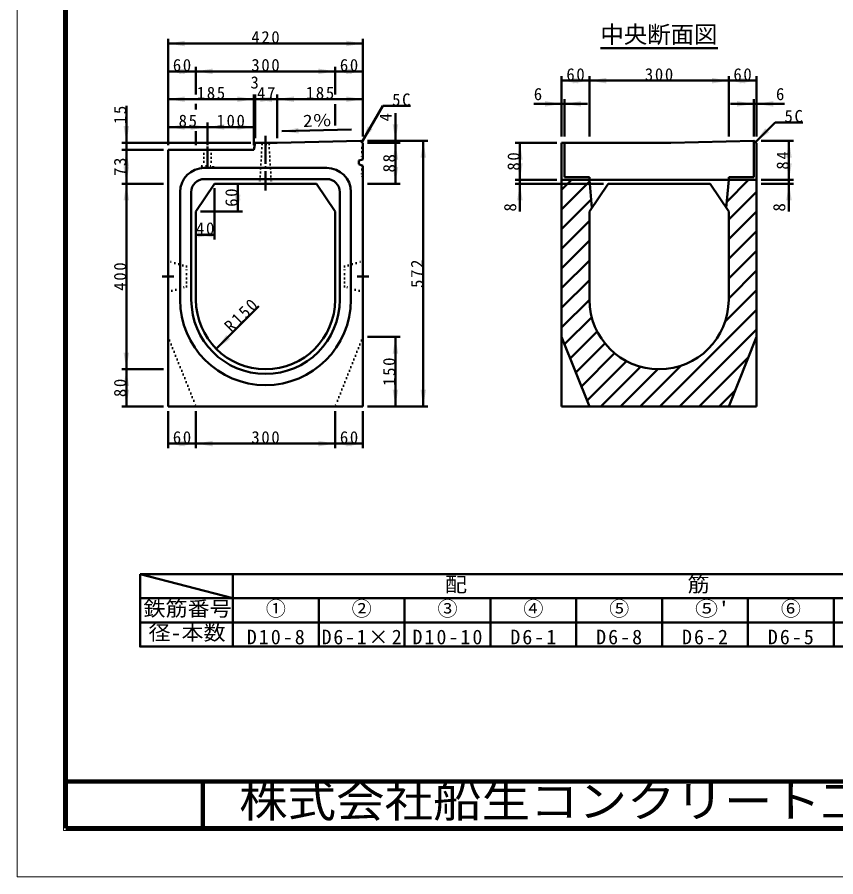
# Model space of a CAD drawing. Units: millimetres, scale not verified. Extents: x -2102 to 2102, y -1485 to 1485.
# Drawn here: x -2102 to -338, y -1485 to 367 of the extents above; entities that cross this region are included whole.
import ezdxf
from ezdxf.enums import TextEntityAlignment as Align

# ---------------------------------------------------------------- set-up
doc = ezdxf.new("R2010")
doc.units = ezdxf.units.MM
doc.header["$LTSCALE"] = 5
doc.linetypes.add('DOTTED', pattern=[1.75, 0.25, -1.5])
doc.linetypes.add('LONG_DASHED_DOTTED', pattern=[15.25, 12, -1.5, 0.25, -1.5])
doc.layers.add('0-0_V-nasSTD', color=7, linetype='Continuous', lineweight=35)
doc.layers.add('0-1_0', color=7, linetype='Continuous', lineweight=50)
doc.styles.add('ＭＳ ゴシック', font='')
doc.styles.get('ＭＳ ゴシック').set_extended_font_data('MS Gothic')

msp = doc.modelspace()

# ---------------------------------------------------------------- linework, layer by layer
at = {"layer": '0-0_V-nasSTD', "lineweight": 100}
for p, q in [((-1997.5, 1380), (-1997.5, -1380)), ((-1702.5, -1280), (-1702.5, -1380)), ((-1997.5, -1380), (1997.5, -1380))]:
    msp.add_line(p, q, dxfattribs=at)
at = {"layer": '0-0_V-nasSTD', "lineweight": 50}
for p, q in [((-1417.24, 179.995), (-1417.24, 133.995)), ((-907.971, 16.394), (-929.043, -4.678)), ((-868.761, 13.177), (-929.043, -47.104)), ((-869.527, 16.394), (-868.997, 15.864)), ((-526.133, 16.394), (-573.157, -30.63)), ((-509.043, -8.942), (-569.043, -68.942)), ((-865.348, -25.836), (-929.043, -89.531)), ((-509.043, -51.368), (-569.043, -111.368)), ((-869.043, -71.957), (-929.043, -131.957)), ((-569.043, -153.795), (-509.043, -93.795)), ((-869.043, -114.384), (-929.043, -174.384)), ((-569.043, -196.221), (-509.043, -136.221)), ((-869.043, -156.81), (-929.043, -216.81)), ((-569.043, -238.648), (-509.043, -178.648)), ((-869.043, -199.236), (-929.043, -259.236)), ((-576.607, -288.638), (-509.043, -221.074)), ((-869.043, -241.663), (-929.043, -301.663)), ((-717.148, -471.606), (-509.043, -263.501)), ((-864.234, -279.281), (-922.619, -337.665)), ((-852.538, -310.01), (-910.497, -367.97)), ((-674.722, -471.606), (-509.043, -305.927)), ((-835.834, -335.733), (-898.375, -398.275)), ((-814.766, -357.092), (-886.254, -428.579)), ((-632.295, -471.606), (-526.875, -366.185)), ((-874.132, -458.884), (-789.354, -374.106)), ((-844.427, -471.606), (-759.006, -386.184)), ((-759.574, -471.606), (-672.01, -384.041)), ((-802.001, -471.606), (-721.972, -391.577)), ((-589.869, -471.606), (-555.159, -436.896)), ((-1837.5, -833), (-1637.5, -885)), ((-1452.5, -833), (-1637.5, -833)), ((-1267.5, -833), (-1452.5, -833)), ((-1082.5, -833), (-1267.5, -833)), ((-897.5, -833), (-1082.5, -833)), ((-712.5, -833), (-897.5, -833)), ((-527.5, -833), (-712.5, -833)), ((-342.5, -833), (-527.5, -833)), ((-157.5, -833), (-342.5, -833)), ((-1837.5, -885), (-1837.5, -937)), ((-1637.5, -885), (-1452.5, -885)), ((-1452.5, -885), (-1267.5, -885)), ((-1267.5, -885), (-1082.5, -885)), ((-1082.5, -885), (-897.5, -885)), ((-712.5, -885), (-527.5, -885)), ((-527.5, -937), (-527.5, -885)), ((-527.5, -885), (-342.5, -885)), ((-342.5, -885), (-157.5, -885)), ((-527.5, -989), (-527.5, -937)), ((-342.5, -937), (-157.5, -937))]:
    msp.add_line(p, q, dxfattribs=at)
at = {"layer": '0-0_V-nasSTD', "lineweight": 18}
for points in [[(-2102.5, -1485), (-2102.5, 1485), (2102.5, 1485), (2102.5, -1485)], [(-2002.5, -1385), (-2002.5, 1385), (2002.5, 1385), (2002.5, -1385)]]:
    msp.add_lwpolyline(points, close=True, dxfattribs=at)
at = {"layer": '0-0_V-nasSTD', "lineweight": 50}
for points in [[(-1837.5, -833), (-1837.5, -885), (-1672.5, -885)], [(-1637.5, -885), (-1637.5, -833), (-1837.5, -833)], [(-1637.5, -937), (-1637.5, -885), (-1837.5, -885)], [(-1637.5, -885), (-1637.5, -937), (-1452.5, -937), (-1452.5, -885), (-1452.5, -937), (-1267.5, -937), (-1267.5, -885), (-1267.5, -937), (-1082.5, -937), (-1082.5, -885), (-1082.5, -937), (-897.5, -937)], [(-897.5, -937), (-712.5, -937), (-712.5, -885), (-897.5, -885)], [(-897.5, -989), (-897.5, -937), (-897.5, -885)], [(-712.5, -937), (-712.5, -885), (-712.5, -937)], [(-712.5, -937), (-527.5, -937), (-527.5, -885)], [(-527.5, -937), (-527.5, -885), (-527.5, -937)], [(-527.5, -937), (-342.5, -937), (-342.5, -885)], [(-342.5, -937), (-342.5, -885), (-342.5, -937)], [(-1637.5, -937), (-1637.5, -989), (-1452.5, -989), (-1452.5, -937), (-1452.5, -989), (-1267.5, -989), (-1267.5, -937), (-1267.5, -989), (-1082.5, -989), (-1082.5, -937), (-1082.5, -989), (-897.5, -989)], [(-897.5, -989), (-712.5, -989), (-712.5, -937)], [(-712.5, -989), (-712.5, -937), (-712.5, -989)], [(-712.5, -989), (-527.5, -989), (-527.5, -937)], [(-527.5, -989), (-527.5, -937), (-527.5, -989)], [(-527.5, -989), (-342.5, -989), (-342.5, -937)], [(-342.5, -989), (-342.5, -937), (-342.5, -989)], [(-342.5, -989), (-157.5, -989), (-157.5, -937)]]:
    msp.add_lwpolyline(points, dxfattribs=at)
msp.add_lwpolyline([(-1837.5, -937), (-1837.5, -989), (-1637.5, -989), (-1637.5, -937)], close=True, dxfattribs=at)
at = {"layer": '0-0_V-nasSTD'}
for points in [[(-1777.24, 310.394), (-1741.24, 304.394), (-1741.24, 316.394)], [(-1393.24, 304.394), (-1393.24, 316.394), (-1357.24, 310.394)], [(-1777.24, 250.394), (-1741.24, 244.394), (-1741.24, 256.394)], [(-1753.24, 244.394), (-1753.24, 256.394), (-1717.24, 250.394)], [(-1717.24, 250.394), (-1681.24, 244.394), (-1681.24, 256.394)], [(-1453.24, 244.394), (-1453.24, 256.394), (-1417.24, 250.394)], [(-1417.24, 250.394), (-1381.24, 244.394), (-1381.24, 256.394)], [(-1393.24, 244.394), (-1393.24, 256.394), (-1357.24, 250.394)], [(-929.043, 230.394), (-893.043, 224.394), (-893.043, 236.394)], [(-905.043, 224.394), (-905.043, 236.394), (-869.043, 230.394)], [(-869.043, 230.394), (-833.043, 224.394), (-833.043, 236.394)], [(-605.043, 224.394), (-605.043, 236.394), (-569.043, 230.394)], [(-569.043, 230.394), (-533.043, 224.394), (-533.043, 236.394)], [(-545.043, 224.394), (-545.043, 236.394), (-509.043, 230.394)], [(-1777.24, 190.394), (-1741.24, 184.394), (-1741.24, 196.394)], [(-1628.24, 184.394), (-1628.24, 196.394), (-1592.24, 190.394)], [(-1589.24, 190.394), (-1553.24, 184.394), (-1553.24, 196.394)], [(-1578.24, 184.394), (-1578.24, 196.394), (-1542.24, 190.394)], [(-1542.24, 190.394), (-1506.24, 184.394), (-1506.24, 196.394)], [(-1393.24, 184.394), (-1393.24, 196.394), (-1357.24, 190.394)], [(-965.043, 174.394), (-965.043, 186.394), (-929.043, 180.394)], [(-923.043, 180.394), (-887.043, 174.394), (-887.043, 186.394)], [(-551.043, 174.394), (-551.043, 186.394), (-515.043, 180.394)], [(-509.043, 180.394), (-473.043, 174.394), (-473.043, 186.394)], [(-1873.24, 132.394), (-1867.24, 96.394), (-1861.24, 132.394)], [(-1777.24, 130.394), (-1741.24, 124.394), (-1741.24, 136.394)], [(-1728.24, 124.394), (-1728.24, 136.394), (-1692.24, 130.394)], [(-1692.24, 130.394), (-1656.24, 124.394), (-1656.24, 136.394)], [(-1628.24, 124.394), (-1628.24, 136.394), (-1592.24, 130.394)], [(-1359.74, 97.894), (-1346.936, 132.071), (-1336.543, 126.071)], [(-1293.24, 136.394), (-1287.24, 100.394), (-1281.24, 136.394)], [(-1532.211, 121.713), (-1496.349, 128.49), (-1496.09, 116.493)], [(-511.543, 97.894), (-490.33, 127.593), (-481.844, 119.108)], [(-1293.24, 60.394), (-1287.24, 96.394), (-1281.24, 60.394)], [(-1233.24, 64.394), (-1227.24, 100.394), (-1221.24, 64.394)], [(-1025.043, 60.394), (-1019.043, 96.394), (-1013.043, 60.394)], [(-445.043, 64.394), (-439.043, 100.394), (-433.043, 64.394)], [(-1873.24, 45.394), (-1867.24, 81.394), (-1861.24, 45.394)], [(-1873.24, 44.394), (-1867.24, 8.394), (-1861.24, 44.394)], [(-1293.24, 44.394), (-1287.24, 8.394), (-1281.24, 44.394)], [(-1025.043, 52.394), (-1019.043, 16.394), (-1013.043, 52.394)], [(-445.043, 52.394), (-439.043, 16.394), (-433.043, 52.394)], [(-1873.24, -27.606), (-1867.24, 8.394), (-1861.24, -27.606)], [(-1633.24, -27.606), (-1627.24, 8.394), (-1621.24, -27.606)], [(-1025.043, -27.606), (-1019.043, 8.394), (-1013.043, -27.606)], [(-445.043, -27.606), (-439.043, 8.394), (-433.043, -27.606)], [(-1633.24, -15.606), (-1627.24, -51.606), (-1621.24, -15.606)], [(-1717.24, -101.606), (-1681.24, -107.606), (-1681.24, -95.606)], [(-1713.24, -107.606), (-1713.24, -95.606), (-1677.24, -101.606)], [(-1673.306, -347.672), (-1652.092, -317.973), (-1643.607, -326.458)], [(-1293.24, -357.606), (-1287.24, -321.606), (-1281.24, -357.606)], [(-1873.24, -355.606), (-1867.24, -391.606), (-1861.24, -355.606)], [(-1873.24, -427.606), (-1867.24, -391.606), (-1861.24, -427.606)], [(-1873.24, -435.606), (-1867.24, -471.606), (-1861.24, -435.606)], [(-1293.24, -435.606), (-1287.24, -471.606), (-1281.24, -435.606)], [(-1233.24, -435.606), (-1227.24, -471.606), (-1221.24, -435.606)], [(-1777.24, -551.606), (-1741.24, -557.606), (-1741.24, -545.606)], [(-1753.24, -557.606), (-1753.24, -545.606), (-1717.24, -551.606)], [(-1717.24, -551.606), (-1681.24, -557.606), (-1681.24, -545.606)], [(-1453.24, -557.606), (-1453.24, -545.606), (-1417.24, -551.606)], [(-1417.24, -551.606), (-1381.24, -557.606), (-1381.24, -545.606)], [(-1393.24, -557.606), (-1393.24, -545.606), (-1357.24, -551.606)]]:
    msp.add_solid(points, dxfattribs=at)
at = {"layer": '0-1_0'}
for p, q in [((-1777.24, 91.394), (-1777.24, 320.394)), ((-1357.24, 110.394), (-1357.24, 320.394)), ((-1777.24, 310.394), (-1357.24, 310.394)), ((-845.446, 300.394), (-592.64, 300.394)), ((-1717.24, 200.394), (-1717.24, 260.394)), ((-1417.24, 200.394), (-1417.24, 260.394)), ((-929.043, 110.394), (-929.043, 240.394)), ((-869.043, 230.394), (-929.043, 230.394)), ((-869.043, 110.394), (-869.043, 240.394)), ((-569.043, 110.394), (-569.043, 240.394)), ((-509.043, 110.394), (-509.043, 240.394)), ((-1592.24, 91.394), (-1592.24, 200.394)), ((-1589.24, 106.394), (-1589.24, 200.394)), ((-1589.24, 190.394), (-1542.24, 190.394)), ((-1542.24, 106.394), (-1542.24, 200.394)), ((-1542.24, 190.394), (-1357.24, 190.394)), ((-923.043, 110.394), (-923.043, 190.394)), ((-515.043, 110.394), (-515.043, 190.394)), ((-1867.24, 176.394), (-1867.24, 96.394)), ((-1717.24, 180.394), (-1717.24, 168.394)), ((-1314.74, 175.837), (-1359.74, 97.894)), ((-1314.74, 175.837), (-1254.74, 175.837)), ((-989.043, 180.394), (-929.043, 180.394)), ((-929.043, 180.394), (-923.043, 180.394)), ((-873.043, 180.394), (-923.043, 180.394)), ((-565.043, 180.394), (-515.043, 180.394)), ((-515.043, 180.394), (-509.043, 180.394)), ((-449.043, 180.394), (-509.043, 180.394)), ((-1287.24, 160.394), (-1287.24, 100.394)), ((-1692.24, 91.394), (-1692.24, 140.394)), ((-469.117, 140.321), (-511.543, 97.894)), ((-469.117, 140.321), (-409.117, 140.321)), ((-1717.24, 121.394), (-1717.24, 91.394)), ((-1532.211, 121.713), (-1382.246, 124.956)), ((-1599.24, 96.394), (-1877.24, 96.394)), ((-1867.24, 81.394), (-1867.24, 96.394)), ((-1589.24, 96.394), (-1592.24, 81.394)), ((-1589.24, 96.394), (-1542.24, 96.394)), ((-1357.24, 95.394), (-1357.24, 60.409)), ((-1347.24, 100.394), (-1217.24, 100.394)), ((-1347.24, 96.394), (-1277.24, 96.394)), ((-1287.24, 96.394), (-1287.24, 100.394)), ((-1287.24, 8.394), (-1287.24, 96.394)), ((-1227.24, -471.606), (-1227.24, 100.394)), ((-939.043, 96.394), (-1029.043, 96.394)), ((-1019.043, 16.394), (-1019.043, 96.394)), ((-694.043, 96.394), (-929.043, 96.394)), ((-929.043, 96.394), (-929.043, 16.394)), ((-923.043, 22.394), (-923.043, 96.394)), ((-515.043, 22.394), (-515.043, 100.394)), ((-514.043, 100.394), (-509.043, 95.394)), ((-509.043, 95.394), (-509.043, 16.394)), ((-499.043, 100.394), (-429.043, 100.394)), ((-439.043, 16.394), (-439.043, 100.394)), ((-1787.24, 81.394), (-1877.24, 81.394)), ((-1867.24, 8.394), (-1867.24, 81.394)), ((-1777.24, -471.606), (-1777.24, 81.394)), ((-1777.24, 81.394), (-1592.24, 81.394)), ((-1366.24, 58.394), (-1357.24, 60.409)), ((-1366.24, 50.394), (-1366.24, 58.394)), ((-1435.24, 42.394), (-1699.24, 42.394)), ((-1366.24, 50.394), (-1357.24, 47.036)), ((-1357.24, -471.606), (-1357.24, 47.036)), ((-869.043, 22.394), (-923.043, 22.394)), ((-569.043, 22.394), (-515.043, 22.394)), ((-1787.24, 8.394), (-1877.24, 8.394)), ((-1677.24, 8.394), (-1717.24, -51.606)), ((-1435.24, 18.394), (-1699.24, 18.394)), ((-1677.24, 8.394), (-1457.24, 8.394)), ((-1627.24, -51.606), (-1627.24, 8.394)), ((-1457.24, 8.394), (-1417.24, -51.606)), ((-1347.24, 8.394), (-1277.24, 8.394)), ((-939.043, 16.394), (-1029.043, 16.394)), ((-839.043, 8.394), (-1029.043, 8.394)), ((-1019.043, 8.394), (-1019.043, 16.394)), ((-1019.043, -51.606), (-1019.043, 8.394)), ((-929.043, -471.606), (-929.043, 16.394)), ((-869.043, 16.394), (-863.784, -43.717)), ((-569.043, 16.394), (-869.043, 16.394)), ((-829.043, 8.394), (-869.043, -51.606)), ((-829.043, 8.394), (-609.043, 8.394)), ((-609.043, 8.394), (-569.043, -51.606)), ((-569.043, 16.394), (-574.302, -43.717)), ((-509.043, -471.606), (-509.043, 16.394)), ((-499.043, 16.394), (-429.043, 16.394)), ((-499.043, 8.394), (-429.043, 8.394)), ((-439.043, 8.394), (-439.043, 16.394)), ((-439.043, -51.606), (-439.043, 8.394)), ((-1751.24, -9.606), (-1751.24, -241.606)), ((-1727.24, -9.606), (-1727.24, -241.606)), ((-1677.24, -1.606), (-1677.24, -111.606)), ((-1407.24, -241.606), (-1407.24, -9.606)), ((-1383.24, -241.606), (-1383.24, -9.606)), ((-1717.24, -51.606), (-1717.24, -241.606)), ((-1707.24, -51.606), (-1617.24, -51.606)), ((-1417.24, -51.606), (-1417.24, -241.606)), ((-869.043, -51.606), (-869.043, -241.606)), ((-569.043, -51.606), (-569.043, -241.606)), ((-1717.24, -101.606), (-1677.24, -101.606)), ((-1673.306, -347.672), (-1581.382, -255.748)), ((-1347.24, -321.606), (-1277.24, -321.606)), ((-1287.24, -471.606), (-1287.24, -321.606)), ((-929.043, -321.606), (-869.043, -471.606)), ((-509.043, -321.606), (-569.043, -471.606)), ((-1787.24, -391.606), (-1877.24, -391.606)), ((-1787.24, -471.606), (-1877.24, -471.606)), ((-1777.24, -471.606), (-1357.24, -471.606)), ((-1347.24, -471.606), (-1217.24, -471.606)), ((-929.043, -471.606), (-509.043, -471.606)), ((-1777.24, -481.606), (-1777.24, -561.606)), ((-1717.24, -481.606), (-1717.24, -561.606)), ((-1417.24, -481.606), (-1417.24, -561.606)), ((-1357.24, -481.606), (-1357.24, -561.606))]:
    msp.add_line(p, q, dxfattribs=at)
at = {"layer": '0-1_0', "linetype": 'LONG_DASHED_DOTTED'}
for p, q in [((-1567.24, 111.394), (-1567.24, -6.606)), ((-1692.24, 88.394), (-1692.24, 43.394)), ((-1764.74, -191.606), (-1789.74, -191.606)), ((-1369.74, -191.606), (-1344.74, -191.606))]:
    msp.add_line(p, q, dxfattribs=at)
at = {"layer": '0-1_0', "linetype": 'DOTTED'}
for p, q in [((-1574.74, 93.394), (-1579.74, 8.394)), ((-1574.74, 93.394), (-1577.74, 96.394)), ((-1574.74, 93.394), (-1559.74, 93.394)), ((-1559.74, 93.394), (-1556.74, 96.394)), ((-1559.74, 93.394), (-1554.74, 8.394)), ((-1700.24, 81.394), (-1700.24, 46.394)), ((-1684.24, 81.394), (-1684.24, 46.394)), ((-1359.54, 85.394), (-1357.24, 87.694)), ((-1359.54, 85.394), (-1359.54, 59.894)), ((-1704.24, 46.394), (-1680.24, 46.394)), ((-1704.24, 46.394), (-1704.24, 43.394)), ((-1704.24, 43.394), (-1680.24, 43.394)), ((-1680.24, 46.394), (-1680.24, 43.394)), ((-1777.24, -321.606), (-1717.24, -471.606)), ((-1357.24, -321.606), (-1417.24, -471.606))]:
    msp.add_line(p, q, dxfattribs=at)
at = {"layer": '0-1_0', "lineweight": 100}
msp.add_line((-1997.5, -1280), (1997.5, -1280), dxfattribs=at)
at = {"layer": '0-1_0'}
for points in [[(-1777.24, 250.394), (-1717.24, 250.394), (-1417.24, 250.394), (-1357.24, 250.394)], [(-509.043, 230.394), (-569.043, 230.394), (-869.043, 230.394)], [(-1777.24, 190.394), (-1592.24, 190.394), (-1589.24, 190.394)], [(-1777.24, 130.394), (-1692.24, 130.394), (-1592.24, 130.394)], [(-1542.24, 96.394), (-1362.24, 100.394), (-1357.24, 95.394)], [(-694.043, 96.394), (-515.043, 100.394), (-514.043, 100.394)], [(-869.043, 22.394), (-869.043, 16.394), (-929.043, 16.394)], [(-569.043, 22.394), (-569.043, 16.394), (-509.043, 16.394)], [(-1867.24, -471.606), (-1867.24, -391.606), (-1867.24, 8.394)], [(-1777.24, -551.606), (-1717.24, -551.606), (-1417.24, -551.606), (-1357.24, -551.606)]]:
    msp.add_lwpolyline(points, dxfattribs=at)
at = {"layer": '0-1_0', "linetype": 'DOTTED'}
msp.add_lwpolyline([(-1359.54, 47.894), (-1359.54, 25.394), (-1357.24, 23.094)], dxfattribs=at)
for points in [[(-1737.24, -170.106), (-1777.24, -158.106), (-1777.24, -225.106), (-1737.24, -213.106)], [(-1397.24, -170.106), (-1357.24, -158.106), (-1357.24, -225.106), (-1397.24, -213.106)]]:
    msp.add_lwpolyline(points, close=True, dxfattribs=at)
at = {"layer": '0-1_0'}
for centre, radius, start, end in [((-1699.24, -9.606), 52, 90, 180), ((-1435.24, -9.606), 52, 0, 90), ((-1699.24, -9.606), 28, 90, 180), ((-1435.24, -9.606), 28, 0, 90), ((-1567.24, -241.606), 184, 180, 270), ((-1567.24, -241.606), 160, 180, 270), ((-1567.24, -241.606), 150, 180, 270), ((-1567.24, -241.606), 150, 270, 0), ((-1567.24, -241.606), 184, 270, 0), ((-1567.24, -241.606), 160, 270, 0), ((-719.043, -241.606), 150, 180, 270), ((-719.043, -241.606), 150, 270, 0)]:
    msp.add_arc(centre, radius, start, end, dxfattribs=at)

# ---------------------------------------------------------------- texts
at = {"layer": '0-0_V-nasSTD', "style": 'ＭＳ ゴシック'}
for s, height, p in [('中央断面図', 36.95, (-845.446, 300.394)), ('3', 26.39, (-1599.74, 205.394)), ('6', 26.39, (-989.043, 180.394)), ('6', 26.39, (-467.043, 180.394)), ('①', 31.67, (-1566.6, -932.6)), ('②', 31.67, (-1381.6, -932.6)), ('③', 31.67, (-1196.6, -932.6)), ('④', 31.67, (-1011.6, -932.6)), ('⑤', 31.67, (-826.6, -932.6)), ('⑥', 31.67, (-456.6, -932.6))]:
    msp.add_text(s, height=height, dxfattribs=at).set_placement(p, align=Align.BOTTOM_LEFT)
at = {"layer": '0-0_V-nasSTD', "style": 'ＭＳ ゴシック', "width": 1.15}
msp.add_text('2％', height=26.39, rotation=1.239, dxfattribs=at).set_placement((-1486.022, 122.712), align=Align.BOTTOM_LEFT)
at = {"layer": '0-0_V-nasSTD', "style": 'ＭＳ ゴシック'}
for s, p in [('4', (-1287.24, 142.394)), ('8', (-1019.043, -51.606)), ('8', (-439.043, -51.606))]:
    msp.add_text(s, height=26.39, rotation=90, dxfattribs=at).set_placement(p, align=Align.BOTTOM_LEFT)
for s, height, width, p in [('配\u3000\u3000\u3000\u3000\u3000\u3000\u3000\u3000\u3000\u3000筋', 31.67, 1.1, (-1180.46, -880.6)), ('鉄筋番号', 31.67, 1.1, (-1830.38, -932.6)), ("⑤'", 31.67, 1.15, (-641.6, -932.6)), ('径-本数', 31.67, 1.1, (-1819.58, -984.6)), ('株式会社船生コンクリート工業', 69.65, 1.1, (-1624.221, -1377.45))]:
    msp.add_text(s, height=height, dxfattribs=dict(at, width=width)).set_placement(p, align=Align.BOTTOM_LEFT)
at = {"layer": '0-0_V-nasSTD', "attachment_point": 7, "style": 'ＭＳ ゴシック'}
for s, insert, char_height in [('\\T1.2;420', (-1597.84, 310.394), 26.39), ('\\T1.2;60', (-1767.04, 250.394), 26.39), ('\\T1.2;300', (-1597.84, 250.394), 26.39), ('\\T1.2;60', (-1407.04, 250.394), 26.39), ('\\T1.2;60', (-918.843, 230.394), 26.39), ('\\T1.2;300', (-749.643, 230.394), 26.39), ('\\T1.2;60', (-558.843, 230.394), 26.39), ('\\T1.2;185', (-1715.34, 190.394), 26.39), ('\\T1.2;47', (-1585.54, 190.394), 26.39), ('\\T1.2;185', (-1480.34, 190.394), 26.39), ('\\T1.2;5C', (-1294.34, 175.837), 26.39), ('\\T1.2;5C', (-448.717, 140.321), 26.39), ('\\T1.2;85', (-1754.54, 130.394), 26.39), ('\\T1.2;100', (-1672.84, 130.394), 26.39), ('\\T1.2;40', (-1717.04, -101.606), 26.39), ('\\T1.2;60', (-1767.04, -551.606), 26.39), ('\\T1.2;300', (-1597.84, -551.606), 26.39), ('\\T1.2;60', (-1407.04, -551.606), 26.39), ('\\T1.2;D10-8', (-1607.64, -984.6), 31.67), ('\\T1.17;D6-1×2', (-1446.4, -984.6), 31.67), ('\\T1.2;D10-10', (-1250.6, -984.6), 31.67), ('\\T1.2;D6-1', (-1039.68, -984.6), 31.67), ('\\T1.2;D6-8', (-854.68, -984.6), 31.67), ('\\T1.2;D6-2', (-669.68, -984.6), 31.67), ('\\T1.2;D6-5', (-484.68, -984.6), 31.67)]:
    msp.add_mtext(s, dxfattribs=dict(at, insert=insert, char_height=char_height))
at = {"layer": '0-0_V-nasSTD', "char_height": 26.39, "attachment_point": 7, "style": 'ＭＳ ゴシック'}
for s, insert, rotation in [('\\T1.2;15', (-1867.24, 136.794), 90), ('\\T1.2;80', (-1019.043, 36.594), 90), ('\\T1.2;84', (-439.043, 38.594), 90), ('\\T1.2;73', (-1867.24, 25.094), 90), ('\\T1.2;88', (-1287.24, 32.594), 90), ('\\T1.2;60', (-1627.24, -41.406), 90), ('\\T1.2;400', (-1867.24, -222.206), 90), ('\\T1.2;572', (-1227.24, -216.206), 90), ('\\T1.2;R150', (-1639.93, -314.296), 45), ('\\T1.2;150', (-1287.24, -427.206), 90), ('\\T1.2;80', (-1867.24, -451.406), 90)]:
    msp.add_mtext(s, dxfattribs=dict(at, insert=insert, rotation=rotation))

doc.saveas('drawing.dxf')
